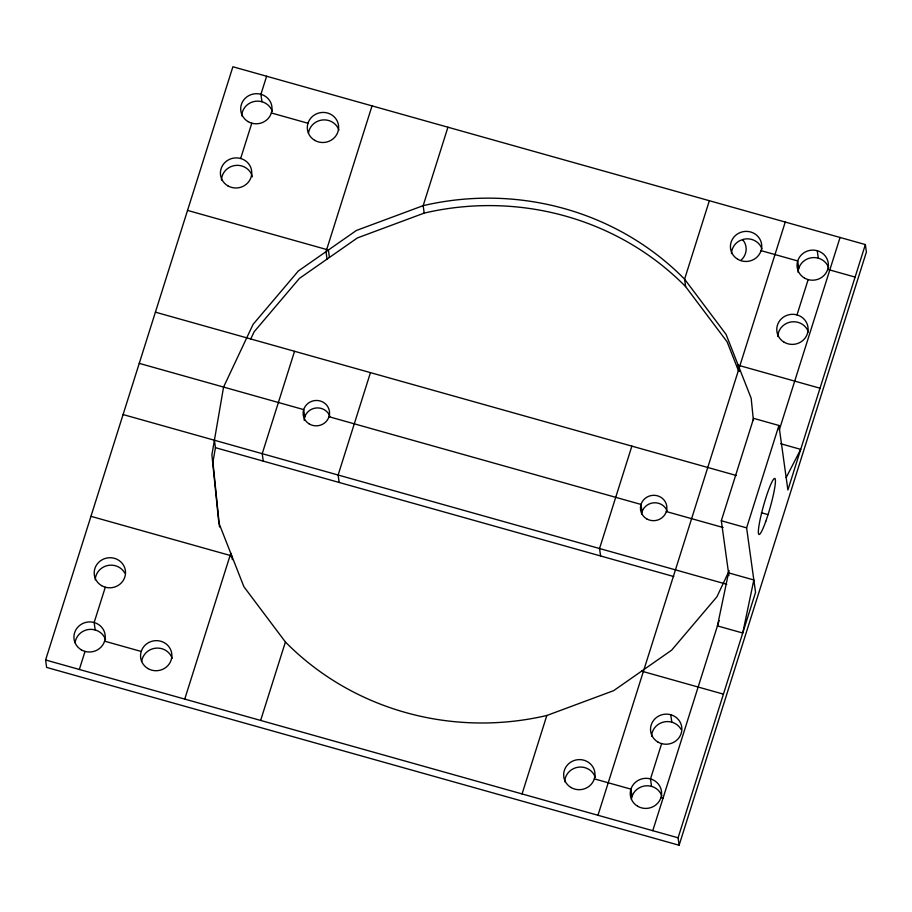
<?xml version="1.0" encoding="UTF-8"?>
<svg xmlns="http://www.w3.org/2000/svg" width="912" height="912" viewBox="0 0 912 912"><rect width="100%" height="100%" fill="white"/><g stroke="black" fill="none" stroke-linecap="round" stroke-linejoin="round"><path stroke-width="1.37" d="M214.411 440.234L215.437 447.678L212.929 462.224L219.518 526.954M45.6 659.98L232.891 66.758L865.363 244.576L866.4 252.02L679.109 845.242L46.637 667.424L45.6 659.98L678.083 837.797L679.109 845.242M79.333 669.465L85.033 651.407M105.302 587.214L94.153 622.508L95.19 629.953M240.654 158.494L251.792 123.188M266.623 76.243L260.923 94.301L261.949 101.745M184.748 699.094L230.782 553.299L231.295 557.027M294.553 351.291L262.223 453.686L263.26 461.13M372.039 105.872L326.006 251.678L327.032 259.122M260.638 720.434L285.41 641.991L243.903 586.735L218.834 522.884L211.903 454.78L223.577 387.076L253.069 324.376L298.361 270.967L356.387 230.474L423.168 205.656A273.463 262.2 -7.9 0 1 684.593 279.163L726.089 334.419L751.169 398.27L753.426 420.512M370.454 372.632L338.124 475.027L339.161 482.471M447.929 127.213L423.168 205.656L424.194 213.1A273.463 262.2 -7.9 0 1 685.619 286.607L727.126 341.863L738.72 371.389M522.063 793.942L546.835 715.487L613.616 690.68L671.631 650.188L716.935 596.767L729.201 570.684M631.879 446.128L599.549 548.522L600.586 555.967M709.354 200.72L684.593 279.163L685.619 286.607M597.964 815.271L785.255 222.049M728.916 575.62L721.312 520.752L753.631 418.357L778.928 425.471L787.888 489.995L865.363 244.576M661.645 743.633L650.495 778.928L651.533 786.372M796.997 314.902L808.146 279.608M678.083 837.797L755.558 592.39L746.609 527.866L778.928 425.471M652.775 830.684L719.146 620.491M779.27 430.019L840.066 237.462M250.64 339.173L254.106 331.82L299.398 278.411L357.413 237.918L424.194 213.1M786.167 477.58L800.713 449.365L780.74 443.745M271.354 112.963L307.982 123.257M761.087 250.652L797.704 260.946L798.741 268.39M827.697 269.382L855.103 277.088M187.541 210.41L328.388 250.013L329.426 257.458M820.013 388.227L738.196 365.222L739.051 371.435M155.405 312.166L736.463 475.54M761.383 512.761L768.041 514.63M721.312 520.752L746.609 527.866M139.24 363.364L303.685 409.602L304.722 417.046M328.993 416.716L641.011 504.439L642.048 511.883M666.307 511.552L723.125 527.524M123.086 414.561L726.761 584.284M215.437 447.678L673.763 576.544M90.949 516.329L231.808 555.921L232.321 559.649M641.603 671.141L723.433 694.146M104.584 641.17L141.212 651.464M594.316 778.859L630.944 789.154L631.982 796.598M660.938 797.59L663.047 798.182M742.562 239.628L744.317 241.965A15.686 15.037 -7.9 0 1 741.194 260.08M817.266 250.709L818.303 258.153M670.765 714.734L671.802 722.179M304.152 420.318A13.235 12.688 -7.9 0 1 329.939 416.522M641.569 514.06A13.235 12.688 -7.9 0 1 667.265 511.37M546.835 715.487A273.463 262.2 -7.9 0 1 285.41 641.991M221.456 180.052A15.686 15.037 -7.9 0 1 235.604 165.425A15.686 15.037 -7.9 0 1 252.396 176.814M308.45 133.277A15.686 15.037 -7.9 0 1 322.483 119.962A15.686 15.037 -7.9 0 1 338.911 130.085M241.726 115.858A15.686 15.037 -7.9 0 1 255.189 101.312A15.686 15.037 -7.9 0 1 272.289 111.355M75.069 642.766A15.686 15.037 -7.9 0 1 89.102 629.44A15.686 15.037 -7.9 0 1 105.53 639.574M141.679 661.496A15.686 15.037 -7.9 0 1 155.724 648.17A15.686 15.037 -7.9 0 1 172.14 658.304M95.236 579.872A15.686 15.037 -7.9 0 1 107.342 565.588A15.686 15.037 -7.9 0 1 124.727 572.975M564.688 781.755A15.686 15.037 -7.9 0 1 578.151 767.209A15.686 15.037 -7.9 0 1 595.251 777.252M651.578 736.292A15.686 15.037 -7.9 0 1 663.697 722.008A15.686 15.037 -7.9 0 1 681.07 729.383M631.412 799.174A15.686 15.037 -7.9 0 1 645.445 785.859A15.686 15.037 -7.9 0 1 661.873 795.982M777.811 336.471A15.686 15.037 -7.9 0 1 791.274 321.925A15.686 15.037 -7.9 0 1 808.374 331.968M798.068 272.278A15.686 15.037 -7.9 0 1 811.532 257.731A15.686 15.037 -7.9 0 1 828.632 267.775M731.458 253.547A15.686 15.037 -7.9 0 1 739.746 240.677L743.576 239.252A15.686 15.037 -7.9 0 1 762.022 249.044M728.54 572.861L717.436 625.906L742.733 633.019L753.836 579.975L728.54 572.861M646.665 518.848A13.235 12.688 -7.9 0 0 666.877 508.28A13.235 12.688 -7.9 0 0 647.44 496.858A13.235 12.688 -7.9 0 0 646.665 518.848M309.35 424.012A13.235 12.688 -7.9 0 0 329.551 413.432A13.235 12.688 -7.9 0 0 310.114 402.021A13.235 12.688 -7.9 0 0 309.35 424.012M765.806 521.299A29.116 3.431 -74.3 0 0 774.79 478.424A29.116 3.431 -74.3 0 0 760.106 519.612A29.116 3.431 -74.3 0 0 765.806 521.299M248.075 121.615A15.686 15.037 -7.9 0 0 272.027 109.075A15.686 15.037 -7.9 0 0 248.987 95.543A15.686 15.037 -7.9 0 0 248.075 121.615M227.806 185.809A15.686 15.037 -7.9 0 0 251.758 173.269A15.686 15.037 -7.9 0 0 228.718 159.737A15.686 15.037 -7.9 0 0 227.806 185.809M314.686 140.334A15.686 15.037 -7.9 0 0 338.637 127.805A15.686 15.037 -7.9 0 0 315.598 114.274A15.686 15.037 -7.9 0 0 314.686 140.334M101.574 585.629A15.686 15.037 -7.9 0 0 125.525 573.101A15.686 15.037 -7.9 0 0 102.486 559.569A15.686 15.037 -7.9 0 0 101.574 585.629M81.305 649.823A15.686 15.037 -7.9 0 0 105.256 637.283A15.686 15.037 -7.9 0 0 82.217 623.762A15.686 15.037 -7.9 0 0 81.305 649.823M147.926 668.553A15.686 15.037 -7.9 0 0 171.878 656.013A15.686 15.037 -7.9 0 0 148.838 642.493A15.686 15.037 -7.9 0 0 147.926 668.553M571.037 787.512A15.686 15.037 -7.9 0 0 594.989 774.972A15.686 15.037 -7.9 0 0 571.949 761.452A15.686 15.037 -7.9 0 0 571.037 787.512M637.648 806.242A15.686 15.037 -7.9 0 0 661.599 793.702A15.686 15.037 -7.9 0 0 638.56 780.17A15.686 15.037 -7.9 0 0 637.648 806.242M657.917 742.049A15.686 15.037 -7.9 0 0 681.868 729.509A15.686 15.037 -7.9 0 0 658.829 715.977A15.686 15.037 -7.9 0 0 657.917 742.049M784.149 342.217A15.686 15.037 -7.9 0 0 808.1 329.688A15.686 15.037 -7.9 0 0 785.061 316.156A15.686 15.037 -7.9 0 0 784.149 342.217M804.418 278.023A15.686 15.037 -7.9 0 0 828.37 265.495A15.686 15.037 -7.9 0 0 805.33 251.963A15.686 15.037 -7.9 0 0 804.418 278.023M737.797 259.293A15.686 15.037 -7.9 0 0 761.748 246.764A15.686 15.037 -7.9 0 0 738.709 233.233A15.686 15.037 -7.9 0 0 737.797 259.293"/></g></svg>
